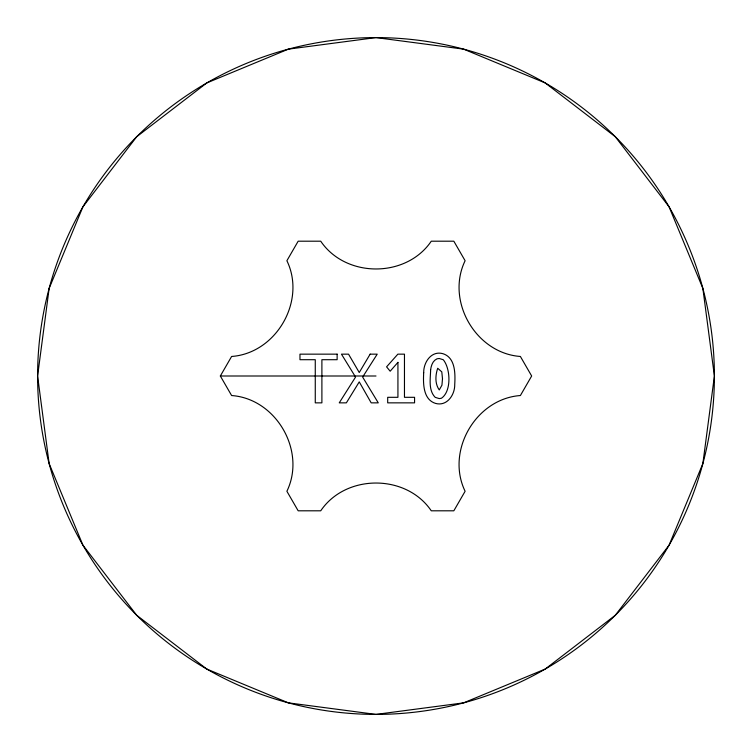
<?xml version="1.0" encoding="UTF-8"?>
<svg xmlns="http://www.w3.org/2000/svg" width="752" height="752" viewBox="0 0 752 752"><rect width="100%" height="100%" fill="white"/><g stroke="black" fill="none" stroke-linecap="round" stroke-linejoin="round"><path stroke-width="1.13" d="M220.336 376L231.616 356.467C276.21 353.271 306.421 300.95 286.888 260.728L298.168 241.195L320.728 241.195C345.788 278.221 406.212 278.221 431.272 241.195L453.832 241.195L465.112 260.728C445.579 300.95 475.79 353.271 520.384 356.467L531.664 376L520.384 395.533C475.79 398.729 445.579 451.05 465.112 491.272L453.832 510.805L431.272 510.805C406.212 473.779 345.788 473.779 320.728 510.805L298.168 510.805L286.888 491.272C306.421 451.05 276.21 398.729 231.616 395.533L220.336 376L376 376M423.696 372.701C423.103 383.426 422.991 399.519 435.53 403.401C447.026 406.625 454.941 394.791 454.734 384.516C455.336 373.744 455.496 357.557 442.872 353.675C431.291 350.413 423.479 362.408 423.696 372.701M442.496 378.651L441.941 385.174L439.262 389.94C434.816 383.699 435.342 375.22 437.702 368.273L441.781 371.864L442.496 378.651M430.642 369.599C430.464 378.651 428.161 390.185 435.201 397.347L439.206 398.579L441.386 398.269C451.698 391.397 450.561 368.508 443.266 359.738L439.206 358.488L437.044 358.798C432.757 360.697 431.281 365.312 430.642 369.599M49.134 288.42L37.6 376L49.134 463.58L82.936 545.2L136.714 615.286L206.8 669.064L288.42 702.866L376 714.4L463.58 702.866L545.2 669.064L615.286 615.286L669.064 545.2L702.866 463.58L714.4 376L702.866 288.42L669.064 206.8L615.286 136.714L545.2 82.936L463.58 49.134L376 37.6L288.42 49.134L206.8 82.936L136.714 136.714L82.936 206.8L49.134 288.42M370.144 354.154L359.249 372.522L348.543 354.154L341.464 354.154L355.555 377.053L339.246 402.856L346.362 402.856L359.249 381.884L371.187 402.856L378.265 402.856L362.633 377.053L377.222 354.154L370.144 354.154M397.93 362.37L390.166 371.215L386.584 366.844L397.864 354.154L404.463 354.154L404.463 397.31L414.568 397.31L414.568 402.856L387.694 402.856L387.694 397.31L397.93 397.31L397.93 362.37M337.131 354.154L299.973 354.154L299.973 359.7L315.267 359.7L315.267 402.856L321.894 402.856L321.894 359.7L337.131 359.7L337.131 354.154M206.8 669.064A338.4 338.4 0 0 0 714.4 376A338.4 338.4 0 0 0 206.8 82.936A338.4 338.4 0 0 0 206.8 669.064"/></g></svg>
